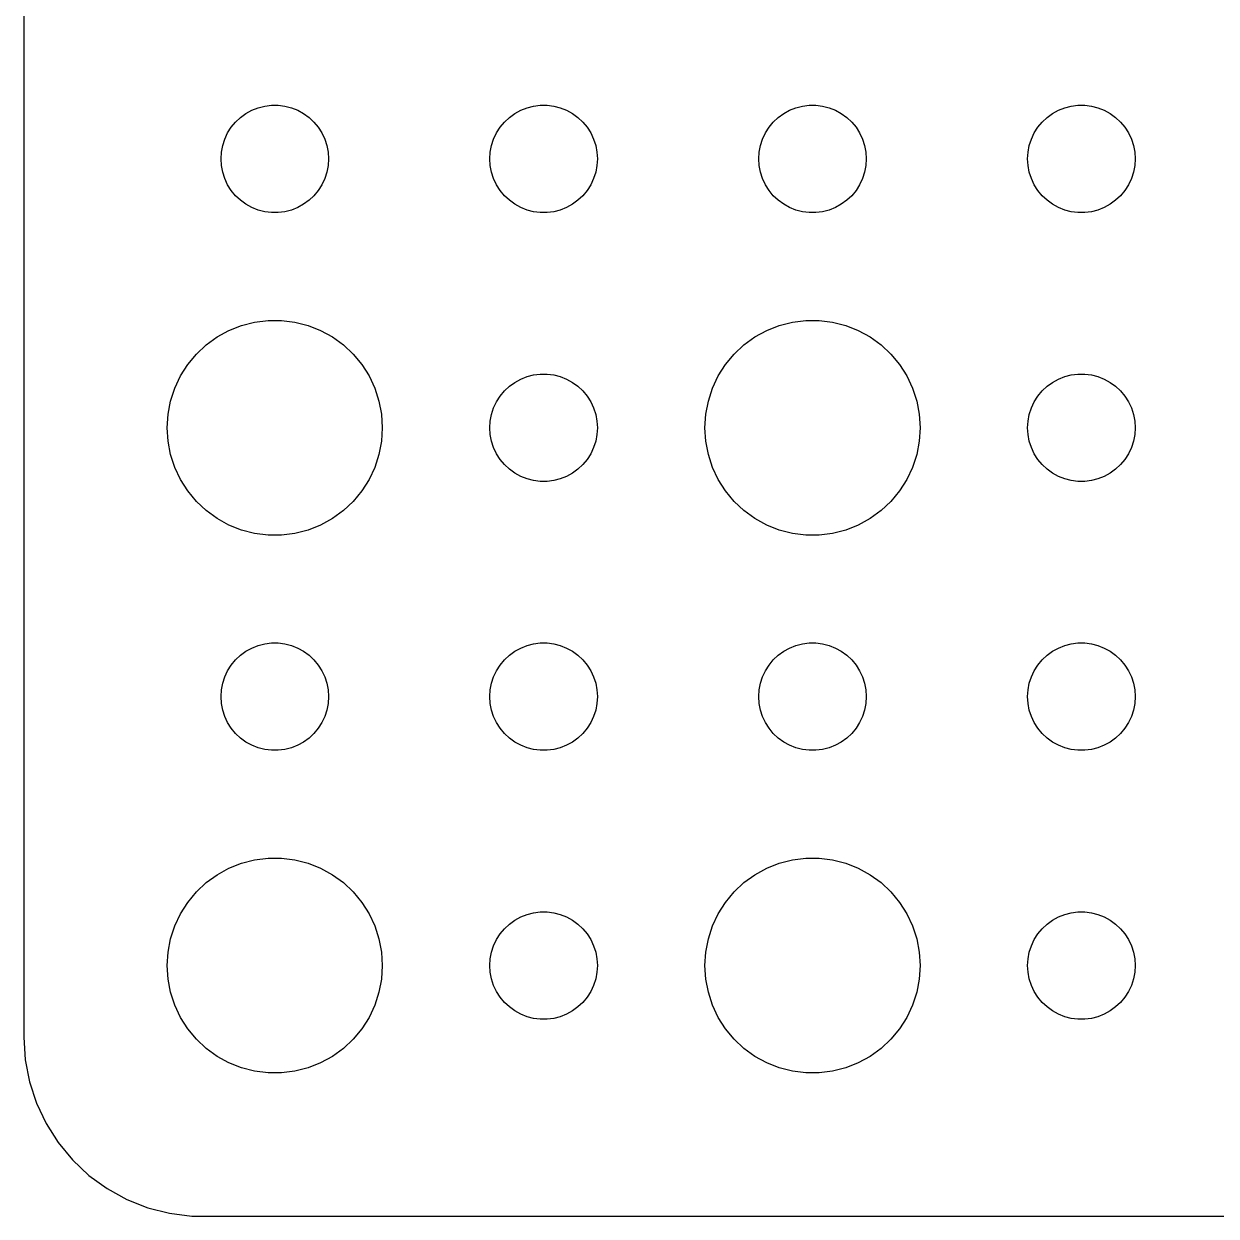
# Model space of a CAD drawing. Header units: metres. Extents: x -37 to 37, y 383 to 793.
# Drawn here: x -37 to -3.74, y 719.01 to 752.27 of the extents above; entities that cross this region are included whole.
import ezdxf

# ---------------------------------------------------------------- set-up
doc = ezdxf.new("R2010")
doc.units = ezdxf.units.M

msp = doc.modelspace()

# ---------------------------------------------------------------- linework, layer by layer
for p, q in [((-37, 788), (-37, 724)), ((-30.9561, 749.656), (-30.8037, 749.766)), ((-30.8037, 749.766), (-30.6387, 749.857)), ((-30.6387, 749.857), (-30.4635, 749.927)), ((-30.4635, 749.927), (-30.2811, 749.973)), ((-30.2811, 749.973), (-30.0942, 749.997)), ((-30.0942, 749.997), (-29.9058, 749.997)), ((-29.9058, 749.997), (-29.7189, 749.973)), ((-29.7189, 749.973), (-29.5365, 749.927)), ((-29.5365, 749.927), (-29.3613, 749.857)), ((-29.3613, 749.857), (-29.1963, 749.766)), ((-29.1963, 749.766), (-29.0439, 749.656)), ((-23.4561, 749.656), (-23.3037, 749.766)), ((-23.3037, 749.766), (-23.1387, 749.857)), ((-23.1387, 749.857), (-22.9635, 749.927)), ((-22.9635, 749.927), (-22.7811, 749.973)), ((-22.7811, 749.973), (-22.5942, 749.997)), ((-22.5942, 749.997), (-22.4058, 749.997)), ((-22.4058, 749.997), (-22.2189, 749.973)), ((-22.2189, 749.973), (-22.0365, 749.927)), ((-22.0365, 749.927), (-21.8613, 749.857)), ((-21.8613, 749.857), (-21.6963, 749.766)), ((-21.6963, 749.766), (-21.5439, 749.656)), ((-15.9561, 749.656), (-15.8037, 749.766)), ((-15.8037, 749.766), (-15.6387, 749.857)), ((-15.6387, 749.857), (-15.4635, 749.927)), ((-15.4635, 749.927), (-15.2811, 749.973)), ((-15.2811, 749.973), (-15.0942, 749.997)), ((-15.0942, 749.997), (-14.9058, 749.997)), ((-14.9058, 749.997), (-14.7189, 749.973)), ((-14.7189, 749.973), (-14.5365, 749.927)), ((-14.5365, 749.927), (-14.3613, 749.857)), ((-14.3613, 749.857), (-14.1963, 749.766)), ((-14.1963, 749.766), (-14.0439, 749.656)), ((-8.45613, 749.656), (-8.30373, 749.766)), ((-8.30373, 749.766), (-8.13866, 749.857)), ((-8.13866, 749.857), (-7.96352, 749.927)), ((-7.96352, 749.927), (-7.78107, 749.973)), ((-7.78107, 749.973), (-7.59418, 749.997)), ((-7.59418, 749.997), (-7.40581, 749.997)), ((-7.40581, 749.997), (-7.21892, 749.973)), ((-7.21892, 749.973), (-7.03647, 749.927)), ((-7.03647, 749.927), (-6.86133, 749.857)), ((-6.86133, 749.857), (-6.69626, 749.766)), ((-6.69626, 749.766), (-6.54385, 749.656)), ((-31.3145, 749.223), (-31.2135, 749.382)), ((-31.2135, 749.382), (-31.0934, 749.527)), ((-31.0934, 749.527), (-30.9561, 749.656)), ((-29.0439, 749.656), (-28.9065, 749.527)), ((-28.9065, 749.527), (-28.7865, 749.382)), ((-28.7865, 749.382), (-28.6855, 749.223)), ((-23.8145, 749.223), (-23.7135, 749.382)), ((-23.7135, 749.382), (-23.5934, 749.527)), ((-23.5934, 749.527), (-23.4561, 749.656)), ((-21.5439, 749.656), (-21.4065, 749.527)), ((-21.4065, 749.527), (-21.2865, 749.382)), ((-21.2865, 749.382), (-21.1855, 749.223)), ((-16.3145, 749.223), (-16.2135, 749.382)), ((-16.2135, 749.382), (-16.0934, 749.527)), ((-16.0934, 749.527), (-15.9561, 749.656)), ((-14.0439, 749.656), (-13.9065, 749.527)), ((-13.9065, 749.527), (-13.7865, 749.382)), ((-13.7865, 749.382), (-13.6855, 749.223)), ((-8.81445, 749.223), (-8.71352, 749.382)), ((-8.71352, 749.382), (-8.59344, 749.527)), ((-8.59344, 749.527), (-8.45613, 749.656)), ((-6.54385, 749.656), (-6.40654, 749.527)), ((-6.40654, 749.527), (-6.28647, 749.382)), ((-6.28647, 749.382), (-6.18553, 749.223)), ((-31.4529, 748.873), (-31.3947, 749.052)), ((-31.3947, 749.052), (-31.3145, 749.223)), ((-28.6855, 749.223), (-28.6053, 749.052)), ((-28.6053, 749.052), (-28.5471, 748.873)), ((-23.9529, 748.873), (-23.8947, 749.052)), ((-23.8947, 749.052), (-23.8145, 749.223)), ((-21.1855, 749.223), (-21.1053, 749.052)), ((-21.1053, 749.052), (-21.0471, 748.873)), ((-16.4529, 748.873), (-16.3947, 749.052)), ((-16.3947, 749.052), (-16.3145, 749.223)), ((-13.6855, 749.223), (-13.6053, 749.052)), ((-13.6053, 749.052), (-13.5471, 748.873)), ((-8.95287, 748.873), (-8.89465, 749.052)), ((-8.89465, 749.052), (-8.81445, 749.223)), ((-6.18553, 749.223), (-6.10533, 749.052)), ((-6.10533, 749.052), (-6.04712, 748.873)), ((-31.5, 748.5), (-31.4882, 748.688)), ((-31.4882, 748.688), (-31.4529, 748.873)), ((-28.5471, 748.873), (-28.5118, 748.688)), ((-28.5118, 748.688), (-28.5, 748.5)), ((-24, 748.5), (-23.9882, 748.688)), ((-23.9882, 748.688), (-23.9529, 748.873)), ((-21.0471, 748.873), (-21.0118, 748.688)), ((-21.0118, 748.688), (-21, 748.5)), ((-16.5, 748.5), (-16.4882, 748.688)), ((-16.4882, 748.688), (-16.4529, 748.873)), ((-13.5471, 748.873), (-13.5118, 748.688)), ((-13.5118, 748.688), (-13.5, 748.5)), ((-9, 748.5), (-8.98816, 748.688)), ((-8.98816, 748.688), (-8.95287, 748.873)), ((-6.04712, 748.873), (-6.01183, 748.688)), ((-6.01183, 748.688), (-6, 748.5)), ((-31.4882, 748.312), (-31.5, 748.5)), ((-28.5, 748.5), (-28.5118, 748.312)), ((-23.9882, 748.312), (-24, 748.5)), ((-21, 748.5), (-21.0118, 748.312)), ((-16.4882, 748.312), (-16.5, 748.5)), ((-13.5, 748.5), (-13.5118, 748.312)), ((-8.98816, 748.312), (-9, 748.5)), ((-6, 748.5), (-6.01183, 748.312)), ((-31.4529, 748.127), (-31.4882, 748.312)), ((-31.3947, 747.948), (-31.4529, 748.127)), ((-28.5471, 748.127), (-28.6053, 747.948)), ((-28.5118, 748.312), (-28.5471, 748.127)), ((-23.9529, 748.127), (-23.9882, 748.312)), ((-23.8947, 747.948), (-23.9529, 748.127)), ((-21.0471, 748.127), (-21.1053, 747.948)), ((-21.0118, 748.312), (-21.0471, 748.127)), ((-16.4529, 748.127), (-16.4882, 748.312)), ((-16.3947, 747.948), (-16.4529, 748.127)), ((-13.5471, 748.127), (-13.6053, 747.948)), ((-13.5118, 748.312), (-13.5471, 748.127)), ((-8.95287, 748.127), (-8.98816, 748.312)), ((-8.89465, 747.948), (-8.95287, 748.127)), ((-6.04712, 748.127), (-6.10533, 747.948)), ((-6.01183, 748.312), (-6.04712, 748.127)), ((-31.3145, 747.777), (-31.3947, 747.948)), ((-31.2135, 747.618), (-31.3145, 747.777)), ((-28.6855, 747.777), (-28.7865, 747.618)), ((-28.6053, 747.948), (-28.6855, 747.777)), ((-23.8145, 747.777), (-23.8947, 747.948)), ((-23.7135, 747.618), (-23.8145, 747.777)), ((-21.1855, 747.777), (-21.2865, 747.618)), ((-21.1053, 747.948), (-21.1855, 747.777)), ((-16.3145, 747.777), (-16.3947, 747.948)), ((-16.2135, 747.618), (-16.3145, 747.777)), ((-13.6855, 747.777), (-13.7865, 747.618)), ((-13.6053, 747.948), (-13.6855, 747.777)), ((-8.81445, 747.777), (-8.89465, 747.948)), ((-8.71352, 747.618), (-8.81445, 747.777)), ((-6.18553, 747.777), (-6.28647, 747.618)), ((-6.10533, 747.948), (-6.18553, 747.777)), ((-31.0934, 747.473), (-31.2135, 747.618)), ((-30.9561, 747.344), (-31.0934, 747.473)), ((-28.9065, 747.473), (-29.0439, 747.344)), ((-28.7865, 747.618), (-28.9065, 747.473)), ((-23.5934, 747.473), (-23.7135, 747.618)), ((-23.4561, 747.344), (-23.5934, 747.473)), ((-21.4065, 747.473), (-21.5439, 747.344)), ((-21.2865, 747.618), (-21.4065, 747.473)), ((-16.0934, 747.473), (-16.2135, 747.618)), ((-15.9561, 747.344), (-16.0934, 747.473)), ((-13.9065, 747.473), (-14.0439, 747.344)), ((-13.7865, 747.618), (-13.9065, 747.473)), ((-8.59344, 747.473), (-8.71352, 747.618)), ((-8.45613, 747.344), (-8.59344, 747.473)), ((-6.40654, 747.473), (-6.54385, 747.344)), ((-6.28647, 747.618), (-6.40654, 747.473)), ((-30.8037, 747.234), (-30.9561, 747.344)), ((-30.6387, 747.143), (-30.8037, 747.234)), ((-30.4635, 747.073), (-30.6387, 747.143)), ((-30.2811, 747.027), (-30.4635, 747.073)), ((-30.0942, 747.003), (-30.2811, 747.027)), ((-29.7189, 747.027), (-29.9058, 747.003)), ((-29.5365, 747.073), (-29.7189, 747.027)), ((-29.3613, 747.143), (-29.5365, 747.073)), ((-29.1963, 747.234), (-29.3613, 747.143)), ((-29.0439, 747.344), (-29.1963, 747.234)), ((-23.3037, 747.234), (-23.4561, 747.344)), ((-23.1387, 747.143), (-23.3037, 747.234)), ((-22.9635, 747.073), (-23.1387, 747.143)), ((-22.7811, 747.027), (-22.9635, 747.073)), ((-22.5942, 747.003), (-22.7811, 747.027)), ((-22.2189, 747.027), (-22.4058, 747.003)), ((-22.0365, 747.073), (-22.2189, 747.027)), ((-21.8613, 747.143), (-22.0365, 747.073)), ((-21.6963, 747.234), (-21.8613, 747.143)), ((-21.5439, 747.344), (-21.6963, 747.234)), ((-15.8037, 747.234), (-15.9561, 747.344)), ((-15.6387, 747.143), (-15.8037, 747.234)), ((-15.4635, 747.073), (-15.6387, 747.143)), ((-15.2811, 747.027), (-15.4635, 747.073)), ((-15.0942, 747.003), (-15.2811, 747.027)), ((-14.7189, 747.027), (-14.9058, 747.003)), ((-14.5365, 747.073), (-14.7189, 747.027)), ((-14.3613, 747.143), (-14.5365, 747.073)), ((-14.1963, 747.234), (-14.3613, 747.143)), ((-14.0439, 747.344), (-14.1963, 747.234)), ((-8.30373, 747.234), (-8.45613, 747.344)), ((-8.13866, 747.143), (-8.30373, 747.234)), ((-7.96352, 747.073), (-8.13866, 747.143)), ((-7.78107, 747.027), (-7.96352, 747.073)), ((-7.59418, 747.003), (-7.78107, 747.027)), ((-7.21892, 747.027), (-7.40581, 747.003)), ((-7.03647, 747.073), (-7.21892, 747.027)), ((-6.86133, 747.143), (-7.03647, 747.073)), ((-6.69626, 747.234), (-6.86133, 747.143)), ((-6.54385, 747.344), (-6.69626, 747.234)), ((-29.9058, 747.003), (-30.0942, 747.003)), ((-22.4058, 747.003), (-22.5942, 747.003)), ((-14.9058, 747.003), (-15.0942, 747.003)), ((-7.40581, 747.003), (-7.59418, 747.003)), ((-31.6075, 743.533), (-31.2773, 743.714)), ((-31.2773, 743.714), (-30.927, 743.853)), ((-30.927, 743.853), (-30.5621, 743.947)), ((-30.5621, 743.947), (-30.1884, 743.994)), ((-30.1884, 743.994), (-29.8116, 743.994)), ((-29.8116, 743.994), (-29.4379, 743.947)), ((-29.4379, 743.947), (-29.0729, 743.853)), ((-29.0729, 743.853), (-28.7227, 743.714)), ((-28.7227, 743.714), (-28.3925, 743.533)), ((-16.6075, 743.533), (-16.2773, 743.714)), ((-16.2773, 743.714), (-15.927, 743.853)), ((-15.927, 743.853), (-15.5621, 743.947)), ((-15.5621, 743.947), (-15.1884, 743.994)), ((-15.1884, 743.994), (-14.8116, 743.994)), ((-14.8116, 743.994), (-14.4379, 743.947)), ((-14.4379, 743.947), (-14.0729, 743.853)), ((-14.0729, 743.853), (-13.7227, 743.714)), ((-13.7227, 743.714), (-13.3925, 743.533)), ((-31.9123, 743.312), (-31.6075, 743.533)), ((-28.3925, 743.533), (-28.0877, 743.312)), ((-16.9123, 743.312), (-16.6075, 743.533)), ((-13.3925, 743.533), (-13.0877, 743.312)), ((-32.427, 742.763), (-32.1869, 743.054)), ((-32.1869, 743.054), (-31.9123, 743.312)), ((-28.0877, 743.312), (-27.8131, 743.054)), ((-27.8131, 743.054), (-27.5729, 742.763)), ((-17.427, 742.763), (-17.1869, 743.054)), ((-17.1869, 743.054), (-16.9123, 743.312)), ((-13.0877, 743.312), (-12.8131, 743.054)), ((-12.8131, 743.054), (-12.5729, 742.763)), ((-32.6289, 742.445), (-32.427, 742.763)), ((-27.5729, 742.763), (-27.3711, 742.445)), ((-17.6289, 742.445), (-17.427, 742.763)), ((-12.5729, 742.763), (-12.3711, 742.445)), ((-32.7893, 742.104), (-32.6289, 742.445)), ((-27.3711, 742.445), (-27.2107, 742.104)), ((-23.1387, 742.357), (-22.9635, 742.427)), ((-22.9635, 742.427), (-22.7811, 742.473)), ((-22.7811, 742.473), (-22.5942, 742.497)), ((-22.5942, 742.497), (-22.4058, 742.497)), ((-22.4058, 742.497), (-22.2189, 742.473)), ((-22.2189, 742.473), (-22.0365, 742.427)), ((-22.0365, 742.427), (-21.8613, 742.357)), ((-17.7893, 742.104), (-17.6289, 742.445)), ((-12.3711, 742.445), (-12.2107, 742.104)), ((-8.13866, 742.357), (-7.96352, 742.427)), ((-7.96352, 742.427), (-7.78107, 742.473)), ((-7.78107, 742.473), (-7.59418, 742.497)), ((-7.59418, 742.497), (-7.40581, 742.497)), ((-7.40581, 742.497), (-7.21892, 742.473)), ((-7.21892, 742.473), (-7.03647, 742.427)), ((-7.03647, 742.427), (-6.86133, 742.357)), ((-32.9057, 741.746), (-32.7893, 742.104)), ((-27.2107, 742.104), (-27.0942, 741.746)), ((-23.5934, 742.027), (-23.4561, 742.156)), ((-23.4561, 742.156), (-23.3037, 742.266)), ((-23.3037, 742.266), (-23.1387, 742.357)), ((-21.8613, 742.357), (-21.6963, 742.266)), ((-21.6963, 742.266), (-21.5439, 742.156)), ((-21.5439, 742.156), (-21.4065, 742.027)), ((-17.9057, 741.746), (-17.7893, 742.104)), ((-12.2107, 742.104), (-12.0942, 741.746)), ((-8.59344, 742.027), (-8.45613, 742.156)), ((-8.45613, 742.156), (-8.30373, 742.266)), ((-8.30373, 742.266), (-8.13866, 742.357)), ((-6.86133, 742.357), (-6.69626, 742.266)), ((-6.69626, 742.266), (-6.54385, 742.156)), ((-6.54385, 742.156), (-6.40654, 742.027)), ((-32.9763, 741.376), (-32.9057, 741.746)), ((-27.0942, 741.746), (-27.0237, 741.376)), ((-23.8947, 741.552), (-23.8145, 741.723)), ((-23.8145, 741.723), (-23.7135, 741.882)), ((-23.7135, 741.882), (-23.5934, 742.027)), ((-21.4065, 742.027), (-21.2865, 741.882)), ((-21.2865, 741.882), (-21.1855, 741.723)), ((-21.1855, 741.723), (-21.1053, 741.552)), ((-17.9763, 741.376), (-17.9057, 741.746)), ((-12.0942, 741.746), (-12.0237, 741.376)), ((-8.89465, 741.552), (-8.81445, 741.723)), ((-8.81445, 741.723), (-8.71352, 741.882)), ((-8.71352, 741.882), (-8.59344, 742.027)), ((-6.40654, 742.027), (-6.28647, 741.882)), ((-6.28647, 741.882), (-6.18553, 741.723)), ((-6.18553, 741.723), (-6.10533, 741.552)), ((-33, 741), (-32.9763, 741.376)), ((-27.0237, 741.376), (-27, 741)), ((-23.9882, 741.188), (-23.9529, 741.373)), ((-23.9529, 741.373), (-23.8947, 741.552)), ((-21.1053, 741.552), (-21.0471, 741.373)), ((-21.0471, 741.373), (-21.0118, 741.188)), ((-18, 741), (-17.9763, 741.376)), ((-12.0237, 741.376), (-12, 741)), ((-8.98816, 741.188), (-8.95287, 741.373)), ((-8.95287, 741.373), (-8.89465, 741.552)), ((-6.10533, 741.552), (-6.04712, 741.373)), ((-6.04712, 741.373), (-6.01183, 741.188)), ((-24, 741), (-23.9882, 741.188)), ((-21.0118, 741.188), (-21, 741)), ((-9, 741), (-8.98816, 741.188)), ((-6.01183, 741.188), (-6, 741)), ((-32.9763, 740.624), (-33, 741)), ((-27, 741), (-27.0237, 740.624)), ((-23.9882, 740.812), (-24, 741)), ((-23.9529, 740.627), (-23.9882, 740.812)), ((-21.0118, 740.812), (-21.0471, 740.627)), ((-21, 741), (-21.0118, 740.812)), ((-17.9763, 740.624), (-18, 741)), ((-12, 741), (-12.0237, 740.624)), ((-8.98816, 740.812), (-9, 741)), ((-8.95287, 740.627), (-8.98816, 740.812)), ((-6.01183, 740.812), (-6.04712, 740.627)), ((-6, 741), (-6.01183, 740.812)), ((-32.9057, 740.254), (-32.9763, 740.624)), ((-27.0237, 740.624), (-27.0942, 740.254)), ((-23.8947, 740.448), (-23.9529, 740.627)), ((-23.8145, 740.277), (-23.8947, 740.448)), ((-21.1053, 740.448), (-21.1855, 740.277)), ((-21.0471, 740.627), (-21.1053, 740.448)), ((-17.9057, 740.254), (-17.9763, 740.624)), ((-12.0237, 740.624), (-12.0942, 740.254)), ((-8.89465, 740.448), (-8.95287, 740.627)), ((-8.81445, 740.277), (-8.89465, 740.448)), ((-6.10533, 740.448), (-6.18553, 740.277)), ((-6.04712, 740.627), (-6.10533, 740.448)), ((-32.7893, 739.896), (-32.9057, 740.254)), ((-27.0942, 740.254), (-27.2107, 739.896)), ((-23.7135, 740.118), (-23.8145, 740.277)), ((-23.5934, 739.973), (-23.7135, 740.118)), ((-21.2865, 740.118), (-21.4065, 739.973)), ((-21.1855, 740.277), (-21.2865, 740.118)), ((-17.7893, 739.896), (-17.9057, 740.254)), ((-12.0942, 740.254), (-12.2107, 739.896)), ((-8.71352, 740.118), (-8.81445, 740.277)), ((-8.59344, 739.973), (-8.71352, 740.118)), ((-6.28647, 740.118), (-6.40654, 739.973)), ((-6.18553, 740.277), (-6.28647, 740.118)), ((-32.6289, 739.555), (-32.7893, 739.896)), ((-27.2107, 739.896), (-27.3711, 739.555)), ((-23.4561, 739.844), (-23.5934, 739.973)), ((-23.3037, 739.734), (-23.4561, 739.844)), ((-23.1387, 739.643), (-23.3037, 739.734)), ((-21.6963, 739.734), (-21.8613, 739.643)), ((-21.5439, 739.844), (-21.6963, 739.734)), ((-21.4065, 739.973), (-21.5439, 739.844)), ((-17.6289, 739.555), (-17.7893, 739.896)), ((-12.2107, 739.896), (-12.3711, 739.555)), ((-8.45613, 739.844), (-8.59344, 739.973)), ((-8.30373, 739.734), (-8.45613, 739.844)), ((-8.13866, 739.643), (-8.30373, 739.734)), ((-6.69626, 739.734), (-6.86133, 739.643)), ((-6.54385, 739.844), (-6.69626, 739.734)), ((-6.40654, 739.973), (-6.54385, 739.844)), ((-32.427, 739.237), (-32.6289, 739.555)), ((-27.3711, 739.555), (-27.5729, 739.237)), ((-22.9635, 739.573), (-23.1387, 739.643)), ((-22.7811, 739.527), (-22.9635, 739.573)), ((-22.5942, 739.503), (-22.7811, 739.527)), ((-22.4058, 739.503), (-22.5942, 739.503)), ((-22.2189, 739.527), (-22.4058, 739.503)), ((-22.0365, 739.573), (-22.2189, 739.527)), ((-21.8613, 739.643), (-22.0365, 739.573)), ((-17.427, 739.237), (-17.6289, 739.555)), ((-12.3711, 739.555), (-12.5729, 739.237)), ((-7.96352, 739.573), (-8.13866, 739.643)), ((-7.78107, 739.527), (-7.96352, 739.573)), ((-7.59418, 739.503), (-7.78107, 739.527)), ((-7.40581, 739.503), (-7.59418, 739.503)), ((-7.21892, 739.527), (-7.40581, 739.503)), ((-7.03647, 739.573), (-7.21892, 739.527)), ((-6.86133, 739.643), (-7.03647, 739.573)), ((-32.1869, 738.946), (-32.427, 739.237)), ((-27.5729, 739.237), (-27.8131, 738.946)), ((-17.1869, 738.946), (-17.427, 739.237)), ((-12.5729, 739.237), (-12.8131, 738.946)), ((-31.9123, 738.688), (-32.1869, 738.946)), ((-27.8131, 738.946), (-28.0877, 738.688)), ((-16.9123, 738.688), (-17.1869, 738.946)), ((-12.8131, 738.946), (-13.0877, 738.688)), ((-31.6075, 738.467), (-31.9123, 738.688)), ((-31.2773, 738.286), (-31.6075, 738.467)), ((-28.3925, 738.467), (-28.7227, 738.286)), ((-28.0877, 738.688), (-28.3925, 738.467)), ((-16.6075, 738.467), (-16.9123, 738.688)), ((-16.2773, 738.286), (-16.6075, 738.467)), ((-13.3925, 738.467), (-13.7227, 738.286)), ((-13.0877, 738.688), (-13.3925, 738.467)), ((-30.927, 738.147), (-31.2773, 738.286)), ((-30.5621, 738.053), (-30.927, 738.147)), ((-30.1884, 738.006), (-30.5621, 738.053)), ((-29.4379, 738.053), (-29.8116, 738.006)), ((-29.0729, 738.147), (-29.4379, 738.053)), ((-28.7227, 738.286), (-29.0729, 738.147)), ((-15.927, 738.147), (-16.2773, 738.286)), ((-15.5621, 738.053), (-15.927, 738.147)), ((-15.1884, 738.006), (-15.5621, 738.053)), ((-14.4379, 738.053), (-14.8116, 738.006)), ((-14.0729, 738.147), (-14.4379, 738.053)), ((-13.7227, 738.286), (-14.0729, 738.147)), ((-29.8116, 738.006), (-30.1884, 738.006)), ((-14.8116, 738.006), (-15.1884, 738.006)), ((-30.9561, 734.656), (-30.8037, 734.766)), ((-30.8037, 734.766), (-30.6387, 734.857)), ((-30.6387, 734.857), (-30.4635, 734.927)), ((-30.4635, 734.927), (-30.2811, 734.973)), ((-30.2811, 734.973), (-30.0942, 734.997)), ((-30.0942, 734.997), (-29.9058, 734.997)), ((-29.9058, 734.997), (-29.7189, 734.973)), ((-29.7189, 734.973), (-29.5365, 734.927)), ((-29.5365, 734.927), (-29.3613, 734.857)), ((-29.3613, 734.857), (-29.1963, 734.766)), ((-29.1963, 734.766), (-29.0439, 734.656)), ((-23.4561, 734.656), (-23.3037, 734.766)), ((-23.3037, 734.766), (-23.1387, 734.857)), ((-23.1387, 734.857), (-22.9635, 734.927)), ((-22.9635, 734.927), (-22.7811, 734.973)), ((-22.7811, 734.973), (-22.5942, 734.997)), ((-22.5942, 734.997), (-22.4058, 734.997)), ((-22.4058, 734.997), (-22.2189, 734.973)), ((-22.2189, 734.973), (-22.0365, 734.927)), ((-22.0365, 734.927), (-21.8613, 734.857)), ((-21.8613, 734.857), (-21.6963, 734.766)), ((-21.6963, 734.766), (-21.5439, 734.656)), ((-15.9561, 734.656), (-15.8037, 734.766)), ((-15.8037, 734.766), (-15.6387, 734.857)), ((-15.6387, 734.857), (-15.4635, 734.927)), ((-15.4635, 734.927), (-15.2811, 734.973)), ((-15.2811, 734.973), (-15.0942, 734.997)), ((-15.0942, 734.997), (-14.9058, 734.997)), ((-14.9058, 734.997), (-14.7189, 734.973)), ((-14.7189, 734.973), (-14.5365, 734.927)), ((-14.5365, 734.927), (-14.3613, 734.857)), ((-14.3613, 734.857), (-14.1963, 734.766)), ((-14.1963, 734.766), (-14.0439, 734.656)), ((-8.45613, 734.656), (-8.30373, 734.766)), ((-8.30373, 734.766), (-8.13866, 734.857)), ((-8.13866, 734.857), (-7.96352, 734.927)), ((-7.96352, 734.927), (-7.78107, 734.973)), ((-7.78107, 734.973), (-7.59418, 734.997)), ((-7.59418, 734.997), (-7.40581, 734.997)), ((-7.40581, 734.997), (-7.21892, 734.973)), ((-7.21892, 734.973), (-7.03647, 734.927)), ((-7.03647, 734.927), (-6.86133, 734.857)), ((-6.86133, 734.857), (-6.69626, 734.766)), ((-6.69626, 734.766), (-6.54385, 734.656)), ((-31.3145, 734.223), (-31.2135, 734.382)), ((-31.2135, 734.382), (-31.0934, 734.527)), ((-31.0934, 734.527), (-30.9561, 734.656)), ((-29.0439, 734.656), (-28.9065, 734.527)), ((-28.9065, 734.527), (-28.7865, 734.382)), ((-28.7865, 734.382), (-28.6855, 734.223)), ((-23.8145, 734.223), (-23.7135, 734.382)), ((-23.7135, 734.382), (-23.5934, 734.527)), ((-23.5934, 734.527), (-23.4561, 734.656)), ((-21.5439, 734.656), (-21.4065, 734.527)), ((-21.4065, 734.527), (-21.2865, 734.382)), ((-21.2865, 734.382), (-21.1855, 734.223)), ((-16.3145, 734.223), (-16.2135, 734.382)), ((-16.2135, 734.382), (-16.0934, 734.527)), ((-16.0934, 734.527), (-15.9561, 734.656)), ((-14.0439, 734.656), (-13.9065, 734.527)), ((-13.9065, 734.527), (-13.7865, 734.382)), ((-13.7865, 734.382), (-13.6855, 734.223)), ((-8.81445, 734.223), (-8.71352, 734.382)), ((-8.71352, 734.382), (-8.59344, 734.527)), ((-8.59344, 734.527), (-8.45613, 734.656)), ((-6.54385, 734.656), (-6.40654, 734.527)), ((-6.40654, 734.527), (-6.28647, 734.382)), ((-6.28647, 734.382), (-6.18553, 734.223)), ((-31.4529, 733.873), (-31.3947, 734.052)), ((-31.3947, 734.052), (-31.3145, 734.223)), ((-28.6855, 734.223), (-28.6053, 734.052)), ((-28.6053, 734.052), (-28.5471, 733.873)), ((-23.9529, 733.873), (-23.8947, 734.052)), ((-23.8947, 734.052), (-23.8145, 734.223)), ((-21.1855, 734.223), (-21.1053, 734.052)), ((-21.1053, 734.052), (-21.0471, 733.873)), ((-16.4529, 733.873), (-16.3947, 734.052)), ((-16.3947, 734.052), (-16.3145, 734.223)), ((-13.6855, 734.223), (-13.6053, 734.052)), ((-13.6053, 734.052), (-13.5471, 733.873)), ((-8.95287, 733.873), (-8.89465, 734.052)), ((-8.89465, 734.052), (-8.81445, 734.223)), ((-6.18553, 734.223), (-6.10533, 734.052)), ((-6.10533, 734.052), (-6.04712, 733.873)), ((-31.4882, 733.688), (-31.4529, 733.873)), ((-28.5471, 733.873), (-28.5118, 733.688)), ((-23.9882, 733.688), (-23.9529, 733.873)), ((-21.0471, 733.873), (-21.0118, 733.688)), ((-16.4882, 733.688), (-16.4529, 733.873)), ((-13.5471, 733.873), (-13.5118, 733.688)), ((-8.98816, 733.688), (-8.95287, 733.873)), ((-6.04712, 733.873), (-6.01183, 733.688)), ((-31.5, 733.5), (-31.4882, 733.688)), ((-31.4882, 733.312), (-31.5, 733.5)), ((-28.5118, 733.688), (-28.5, 733.5)), ((-28.5, 733.5), (-28.5118, 733.312)), ((-24, 733.5), (-23.9882, 733.688)), ((-23.9882, 733.312), (-24, 733.5)), ((-21.0118, 733.688), (-21, 733.5)), ((-21, 733.5), (-21.0118, 733.312)), ((-16.5, 733.5), (-16.4882, 733.688)), ((-16.4882, 733.312), (-16.5, 733.5)), ((-13.5118, 733.688), (-13.5, 733.5)), ((-13.5, 733.5), (-13.5118, 733.312)), ((-9, 733.5), (-8.98816, 733.688)), ((-8.98816, 733.312), (-9, 733.5)), ((-6.01183, 733.688), (-6, 733.5)), ((-6, 733.5), (-6.01183, 733.312)), ((-31.4529, 733.127), (-31.4882, 733.312)), ((-31.3947, 732.948), (-31.4529, 733.127)), ((-28.5471, 733.127), (-28.6053, 732.948)), ((-28.5118, 733.312), (-28.5471, 733.127)), ((-23.9529, 733.127), (-23.9882, 733.312)), ((-23.8947, 732.948), (-23.9529, 733.127)), ((-21.0471, 733.127), (-21.1053, 732.948)), ((-21.0118, 733.312), (-21.0471, 733.127)), ((-16.4529, 733.127), (-16.4882, 733.312)), ((-16.3947, 732.948), (-16.4529, 733.127)), ((-13.5471, 733.127), (-13.6053, 732.948)), ((-13.5118, 733.312), (-13.5471, 733.127)), ((-8.95287, 733.127), (-8.98816, 733.312)), ((-8.89465, 732.948), (-8.95287, 733.127)), ((-6.04712, 733.127), (-6.10533, 732.948)), ((-6.01183, 733.312), (-6.04712, 733.127)), ((-31.3145, 732.777), (-31.3947, 732.948)), ((-31.2135, 732.618), (-31.3145, 732.777)), ((-28.6855, 732.777), (-28.7865, 732.618)), ((-28.6053, 732.948), (-28.6855, 732.777)), ((-23.8145, 732.777), (-23.8947, 732.948)), ((-23.7135, 732.618), (-23.8145, 732.777)), ((-21.1855, 732.777), (-21.2865, 732.618)), ((-21.1053, 732.948), (-21.1855, 732.777)), ((-16.3145, 732.777), (-16.3947, 732.948)), ((-16.2135, 732.618), (-16.3145, 732.777)), ((-13.6855, 732.777), (-13.7865, 732.618)), ((-13.6053, 732.948), (-13.6855, 732.777)), ((-8.81445, 732.777), (-8.89465, 732.948)), ((-8.71352, 732.618), (-8.81445, 732.777)), ((-6.18553, 732.777), (-6.28647, 732.618)), ((-6.10533, 732.948), (-6.18553, 732.777)), ((-31.0934, 732.473), (-31.2135, 732.618)), ((-30.9561, 732.344), (-31.0934, 732.473)), ((-28.9065, 732.473), (-29.0439, 732.344)), ((-28.7865, 732.618), (-28.9065, 732.473)), ((-23.5934, 732.473), (-23.7135, 732.618)), ((-23.4561, 732.344), (-23.5934, 732.473)), ((-21.4065, 732.473), (-21.5439, 732.344)), ((-21.2865, 732.618), (-21.4065, 732.473)), ((-16.0934, 732.473), (-16.2135, 732.618)), ((-15.9561, 732.344), (-16.0934, 732.473)), ((-13.9065, 732.473), (-14.0439, 732.344)), ((-13.7865, 732.618), (-13.9065, 732.473)), ((-8.59344, 732.473), (-8.71352, 732.618)), ((-8.45613, 732.344), (-8.59344, 732.473)), ((-6.40654, 732.473), (-6.54385, 732.344)), ((-6.28647, 732.618), (-6.40654, 732.473)), ((-30.8037, 732.234), (-30.9561, 732.344)), ((-30.6387, 732.143), (-30.8037, 732.234)), ((-30.4635, 732.073), (-30.6387, 732.143)), ((-30.2811, 732.027), (-30.4635, 732.073)), ((-29.5365, 732.073), (-29.7189, 732.027)), ((-29.3613, 732.143), (-29.5365, 732.073)), ((-29.1963, 732.234), (-29.3613, 732.143)), ((-29.0439, 732.344), (-29.1963, 732.234)), ((-23.3037, 732.234), (-23.4561, 732.344)), ((-23.1387, 732.143), (-23.3037, 732.234)), ((-22.9635, 732.073), (-23.1387, 732.143)), ((-22.7811, 732.027), (-22.9635, 732.073)), ((-22.0365, 732.073), (-22.2189, 732.027)), ((-21.8613, 732.143), (-22.0365, 732.073)), ((-21.6963, 732.234), (-21.8613, 732.143)), ((-21.5439, 732.344), (-21.6963, 732.234)), ((-15.8037, 732.234), (-15.9561, 732.344)), ((-15.6387, 732.143), (-15.8037, 732.234)), ((-15.4635, 732.073), (-15.6387, 732.143)), ((-15.2811, 732.027), (-15.4635, 732.073)), ((-14.5365, 732.073), (-14.7189, 732.027)), ((-14.3613, 732.143), (-14.5365, 732.073)), ((-14.1963, 732.234), (-14.3613, 732.143)), ((-14.0439, 732.344), (-14.1963, 732.234)), ((-8.30373, 732.234), (-8.45613, 732.344)), ((-8.13866, 732.143), (-8.30373, 732.234)), ((-7.96352, 732.073), (-8.13866, 732.143)), ((-7.78107, 732.027), (-7.96352, 732.073)), ((-7.03647, 732.073), (-7.21892, 732.027)), ((-6.86133, 732.143), (-7.03647, 732.073)), ((-6.69626, 732.234), (-6.86133, 732.143)), ((-6.54385, 732.344), (-6.69626, 732.234)), ((-30.0942, 732.003), (-30.2811, 732.027)), ((-29.9058, 732.003), (-30.0942, 732.003)), ((-29.7189, 732.027), (-29.9058, 732.003)), ((-22.5942, 732.003), (-22.7811, 732.027)), ((-22.4058, 732.003), (-22.5942, 732.003)), ((-22.2189, 732.027), (-22.4058, 732.003)), ((-15.0942, 732.003), (-15.2811, 732.027)), ((-14.9058, 732.003), (-15.0942, 732.003)), ((-14.7189, 732.027), (-14.9058, 732.003)), ((-7.59418, 732.003), (-7.78107, 732.027)), ((-7.40581, 732.003), (-7.59418, 732.003)), ((-7.21892, 732.027), (-7.40581, 732.003)), ((-31.2773, 728.714), (-30.927, 728.853)), ((-30.927, 728.853), (-30.5621, 728.947)), ((-30.5621, 728.947), (-30.1884, 728.994)), ((-30.1884, 728.994), (-29.8116, 728.994)), ((-29.8116, 728.994), (-29.4379, 728.947)), ((-29.4379, 728.947), (-29.0729, 728.853)), ((-29.0729, 728.853), (-28.7227, 728.714)), ((-16.2773, 728.714), (-15.927, 728.853)), ((-15.927, 728.853), (-15.5621, 728.947)), ((-15.5621, 728.947), (-15.1884, 728.994)), ((-15.1884, 728.994), (-14.8116, 728.994)), ((-14.8116, 728.994), (-14.4379, 728.947)), ((-14.4379, 728.947), (-14.0729, 728.853)), ((-14.0729, 728.853), (-13.7227, 728.714)), ((-31.9123, 728.312), (-31.6075, 728.533)), ((-31.6075, 728.533), (-31.2773, 728.714)), ((-28.7227, 728.714), (-28.3925, 728.533)), ((-28.3925, 728.533), (-28.0877, 728.312)), ((-16.9123, 728.312), (-16.6075, 728.533)), ((-16.6075, 728.533), (-16.2773, 728.714)), ((-13.7227, 728.714), (-13.3925, 728.533)), ((-13.3925, 728.533), (-13.0877, 728.312)), ((-32.1869, 728.054), (-31.9123, 728.312)), ((-28.0877, 728.312), (-27.8131, 728.054)), ((-17.1869, 728.054), (-16.9123, 728.312)), ((-13.0877, 728.312), (-12.8131, 728.054)), ((-32.6289, 727.445), (-32.427, 727.763)), ((-32.427, 727.763), (-32.1869, 728.054)), ((-27.8131, 728.054), (-27.5729, 727.763)), ((-27.5729, 727.763), (-27.3711, 727.445)), ((-17.6289, 727.445), (-17.427, 727.763)), ((-17.427, 727.763), (-17.1869, 728.054)), ((-12.8131, 728.054), (-12.5729, 727.763)), ((-12.5729, 727.763), (-12.3711, 727.445)), ((-32.7893, 727.104), (-32.6289, 727.445)), ((-27.3711, 727.445), (-27.2107, 727.104)), ((-23.1387, 727.357), (-22.9635, 727.427)), ((-22.9635, 727.427), (-22.7811, 727.473)), ((-22.7811, 727.473), (-22.5942, 727.497)), ((-22.5942, 727.497), (-22.4058, 727.497)), ((-22.4058, 727.497), (-22.2189, 727.473)), ((-22.2189, 727.473), (-22.0365, 727.427)), ((-22.0365, 727.427), (-21.8613, 727.357)), ((-17.7893, 727.104), (-17.6289, 727.445)), ((-12.3711, 727.445), (-12.2107, 727.104)), ((-8.13866, 727.357), (-7.96352, 727.427)), ((-7.96352, 727.427), (-7.78107, 727.473)), ((-7.78107, 727.473), (-7.59418, 727.497)), ((-7.59418, 727.497), (-7.40581, 727.497)), ((-7.40581, 727.497), (-7.21892, 727.473)), ((-7.21892, 727.473), (-7.03647, 727.427)), ((-7.03647, 727.427), (-6.86133, 727.357)), ((-32.9057, 726.746), (-32.7893, 727.104)), ((-27.2107, 727.104), (-27.0942, 726.746)), ((-23.5934, 727.027), (-23.4561, 727.156)), ((-23.4561, 727.156), (-23.3037, 727.266)), ((-23.3037, 727.266), (-23.1387, 727.357)), ((-21.8613, 727.357), (-21.6963, 727.266)), ((-21.6963, 727.266), (-21.5439, 727.156)), ((-21.5439, 727.156), (-21.4065, 727.027)), ((-17.9057, 726.746), (-17.7893, 727.104)), ((-12.2107, 727.104), (-12.0942, 726.746)), ((-8.59344, 727.027), (-8.45613, 727.156)), ((-8.45613, 727.156), (-8.30373, 727.266)), ((-8.30373, 727.266), (-8.13866, 727.357)), ((-6.86133, 727.357), (-6.69626, 727.266)), ((-6.69626, 727.266), (-6.54385, 727.156)), ((-6.54385, 727.156), (-6.40654, 727.027)), ((-32.9763, 726.376), (-32.9057, 726.746)), ((-27.0942, 726.746), (-27.0237, 726.376)), ((-23.8145, 726.723), (-23.7135, 726.882)), ((-23.7135, 726.882), (-23.5934, 727.027)), ((-21.4065, 727.027), (-21.2865, 726.882)), ((-21.2865, 726.882), (-21.1855, 726.723)), ((-17.9763, 726.376), (-17.9057, 726.746)), ((-12.0942, 726.746), (-12.0237, 726.376)), ((-8.81445, 726.723), (-8.71352, 726.882)), ((-8.71352, 726.882), (-8.59344, 727.027)), ((-6.40654, 727.027), (-6.28647, 726.882)), ((-6.28647, 726.882), (-6.18553, 726.723)), ((-23.9529, 726.373), (-23.8947, 726.552)), ((-23.8947, 726.552), (-23.8145, 726.723)), ((-21.1855, 726.723), (-21.1053, 726.552)), ((-21.1053, 726.552), (-21.0471, 726.373)), ((-8.95287, 726.373), (-8.89465, 726.552)), ((-8.89465, 726.552), (-8.81445, 726.723)), ((-6.18553, 726.723), (-6.10533, 726.552)), ((-6.10533, 726.552), (-6.04712, 726.373)), ((-33, 726), (-32.9763, 726.376)), ((-27.0237, 726.376), (-27, 726)), ((-24, 726), (-23.9882, 726.188)), ((-23.9882, 726.188), (-23.9529, 726.373)), ((-21.0471, 726.373), (-21.0118, 726.188)), ((-21.0118, 726.188), (-21, 726)), ((-18, 726), (-17.9763, 726.376)), ((-12.0237, 726.376), (-12, 726)), ((-9, 726), (-8.98816, 726.188)), ((-8.98816, 726.188), (-8.95287, 726.373)), ((-6.04712, 726.373), (-6.01183, 726.188)), ((-6.01183, 726.188), (-6, 726)), ((-32.9763, 725.624), (-33, 726)), ((-27, 726), (-27.0237, 725.624)), ((-23.9882, 725.812), (-24, 726)), ((-23.9529, 725.627), (-23.9882, 725.812)), ((-21.0118, 725.812), (-21.0471, 725.627)), ((-21, 726), (-21.0118, 725.812)), ((-17.9763, 725.624), (-18, 726)), ((-12, 726), (-12.0237, 725.624)), ((-8.98816, 725.812), (-9, 726)), ((-8.95287, 725.627), (-8.98816, 725.812)), ((-6.01183, 725.812), (-6.04712, 725.627)), ((-6, 726), (-6.01183, 725.812)), ((-32.9057, 725.254), (-32.9763, 725.624)), ((-27.0237, 725.624), (-27.0942, 725.254)), ((-23.8947, 725.448), (-23.9529, 725.627)), ((-23.8145, 725.277), (-23.8947, 725.448)), ((-21.1053, 725.448), (-21.1855, 725.277)), ((-21.0471, 725.627), (-21.1053, 725.448)), ((-17.9057, 725.254), (-17.9763, 725.624)), ((-12.0237, 725.624), (-12.0942, 725.254)), ((-8.89465, 725.448), (-8.95287, 725.627)), ((-8.81445, 725.277), (-8.89465, 725.448)), ((-6.10533, 725.448), (-6.18553, 725.277)), ((-6.04712, 725.627), (-6.10533, 725.448)), ((-32.7893, 724.896), (-32.9057, 725.254)), ((-27.0942, 725.254), (-27.2107, 724.896)), ((-23.7135, 725.118), (-23.8145, 725.277)), ((-23.5934, 724.973), (-23.7135, 725.118)), ((-21.2865, 725.118), (-21.4065, 724.973)), ((-21.1855, 725.277), (-21.2865, 725.118)), ((-17.7893, 724.896), (-17.9057, 725.254)), ((-12.0942, 725.254), (-12.2107, 724.896)), ((-8.71352, 725.118), (-8.81445, 725.277)), ((-8.59344, 724.973), (-8.71352, 725.118)), ((-6.28647, 725.118), (-6.40654, 724.973)), ((-6.18553, 725.277), (-6.28647, 725.118)), ((-32.6289, 724.555), (-32.7893, 724.896)), ((-27.2107, 724.896), (-27.3711, 724.555)), ((-23.4561, 724.844), (-23.5934, 724.973)), ((-23.3037, 724.734), (-23.4561, 724.844)), ((-21.5439, 724.844), (-21.6963, 724.734)), ((-21.4065, 724.973), (-21.5439, 724.844)), ((-17.6289, 724.555), (-17.7893, 724.896)), ((-12.2107, 724.896), (-12.3711, 724.555)), ((-8.45613, 724.844), (-8.59344, 724.973)), ((-8.30373, 724.734), (-8.45613, 724.844)), ((-6.54385, 724.844), (-6.69626, 724.734)), ((-6.40654, 724.973), (-6.54385, 724.844)), ((-32.427, 724.237), (-32.6289, 724.555)), ((-27.3711, 724.555), (-27.5729, 724.237)), ((-23.1387, 724.643), (-23.3037, 724.734)), ((-22.9635, 724.573), (-23.1387, 724.643)), ((-22.7811, 724.527), (-22.9635, 724.573)), ((-22.5942, 724.503), (-22.7811, 724.527)), ((-22.4058, 724.503), (-22.5942, 724.503)), ((-22.2189, 724.527), (-22.4058, 724.503)), ((-22.0365, 724.573), (-22.2189, 724.527)), ((-21.8613, 724.643), (-22.0365, 724.573)), ((-21.6963, 724.734), (-21.8613, 724.643)), ((-17.427, 724.237), (-17.6289, 724.555)), ((-12.3711, 724.555), (-12.5729, 724.237)), ((-8.13866, 724.643), (-8.30373, 724.734)), ((-7.96352, 724.573), (-8.13866, 724.643)), ((-7.78107, 724.527), (-7.96352, 724.573)), ((-7.59418, 724.503), (-7.78107, 724.527)), ((-7.40581, 724.503), (-7.59418, 724.503)), ((-7.21892, 724.527), (-7.40581, 724.503)), ((-7.03647, 724.573), (-7.21892, 724.527)), ((-6.86133, 724.643), (-7.03647, 724.573)), ((-6.69626, 724.734), (-6.86133, 724.643)), ((-32.1869, 723.946), (-32.427, 724.237)), ((-27.5729, 724.237), (-27.8131, 723.946)), ((-17.1869, 723.946), (-17.427, 724.237)), ((-12.5729, 724.237), (-12.8131, 723.946)), ((-37, 724), (-36.9606, 723.373)), ((-31.9123, 723.688), (-32.1869, 723.946)), ((-27.8131, 723.946), (-28.0877, 723.688)), ((-16.9123, 723.688), (-17.1869, 723.946)), ((-12.8131, 723.946), (-13.0877, 723.688)), ((-31.6075, 723.467), (-31.9123, 723.688)), ((-31.2773, 723.286), (-31.6075, 723.467)), ((-28.3925, 723.467), (-28.7227, 723.286)), ((-28.0877, 723.688), (-28.3925, 723.467)), ((-16.6075, 723.467), (-16.9123, 723.688)), ((-16.2773, 723.286), (-16.6075, 723.467)), ((-13.3925, 723.467), (-13.7227, 723.286)), ((-13.0877, 723.688), (-13.3925, 723.467)), ((-36.9606, 723.373), (-36.8429, 722.757)), ((-30.927, 723.147), (-31.2773, 723.286)), ((-30.5621, 723.053), (-30.927, 723.147)), ((-29.0729, 723.147), (-29.4379, 723.053)), ((-28.7227, 723.286), (-29.0729, 723.147)), ((-15.927, 723.147), (-16.2773, 723.286)), ((-15.5621, 723.053), (-15.927, 723.147)), ((-14.0729, 723.147), (-14.4379, 723.053)), ((-13.7227, 723.286), (-14.0729, 723.147)), ((-36.8429, 722.757), (-36.6489, 722.159)), ((-30.1884, 723.006), (-30.5621, 723.053)), ((-29.8116, 723.006), (-30.1884, 723.006)), ((-29.4379, 723.053), (-29.8116, 723.006)), ((-15.1884, 723.006), (-15.5621, 723.053)), ((-14.8116, 723.006), (-15.1884, 723.006)), ((-14.4379, 723.053), (-14.8116, 723.006)), ((-36.6489, 722.159), (-36.3815, 721.591)), ((-36.3815, 721.591), (-36.0451, 721.061)), ((-36.0451, 721.061), (-35.6448, 720.577)), ((-35.6448, 720.577), (-35.1871, 720.147)), ((-35.1871, 720.147), (-34.6791, 719.778)), ((-34.6791, 719.778), (-34.1289, 719.476)), ((-34.1289, 719.476), (-33.5451, 719.245)), ((-33.5451, 719.245), (-32.9369, 719.089)), ((-32.9369, 719.089), (-32.3139, 719.01)), ((-32.3139, 719.01), (32.3139, 719.01))]:
    msp.add_line(p, q)

doc.saveas('drawing.dxf')
